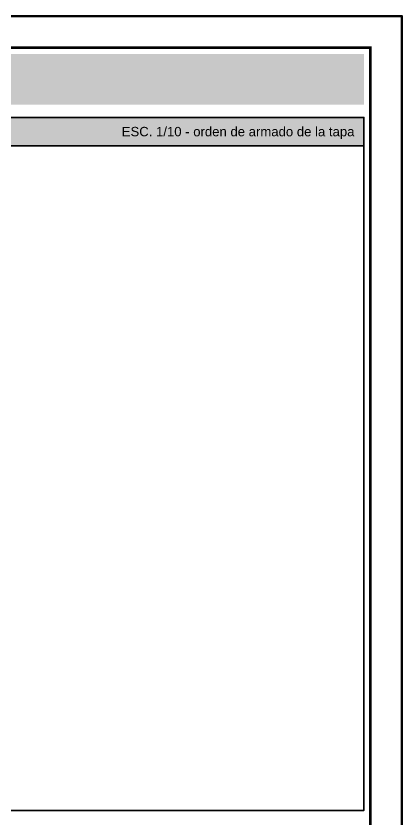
# Model space of a CAD drawing. Header units: metres. Extents: x 0 to 8.41, y 0 to 5.94.
# Drawn here: x 7.19 to 8.41, y 3.4 to 5.94 of the extents above; entities that cross this region are included whole.
import ezdxf
from ezdxf.enums import TextEntityAlignment as Align

# ---------------------------------------------------------------- set-up
doc = ezdxf.new("R2010")
doc.units = ezdxf.units.M
doc.header["$LTSCALE"] = 0.25
doc.layers.add('MARCO', color=7, linetype='CONTINUOUS', lineweight=50)
doc.layers.add('PANEL-FONDO', color=5, linetype='CONTINUOUS', lineweight=13)
doc.layers.add('PANEL', color=5, linetype='CONTINUOUS', lineweight=35, true_color=0x1f4e79)
doc.layers.add('TEXTOS', color=7, linetype='CONTINUOUS')
doc.styles.get("Standard").update_dxf_attribs({"font": 'arial.ttf'})

msp = doc.modelspace()

# ---------------------------------------------------------------- linework, layer by layer
at = {"layer": 'MARCO'}
msp.add_lwpolyline([(0, 0), (8.41, 0), (8.41, 5.94), (0, 5.94)], close=True, dxfattribs=at)
at = {"layer": 'MARCO', "const_width": 0.008}
msp.add_lwpolyline([(0.25, 0.1), (8.31, 0.1), (8.31, 5.84), (0.25, 5.84)], close=True, dxfattribs=at)
at = {"layer": 'PANEL'}
msp.add_line((4.3, 5.53), (8.29, 5.53), dxfattribs=at)
msp.add_lwpolyline([(4.3, 3.43), (8.29, 3.43), (8.29, 5.62), (4.3, 5.62)], close=True, dxfattribs=at)
at = {"layer": 'PANEL-FONDO', "true_color": 0x1f4e79}
msp.add_solid([(0.27, 5.66), (8.29, 5.66), (0.27, 5.82), (8.29, 5.82)], dxfattribs=at)
at = {"layer": 'PANEL-FONDO', "true_color": 0xebf1f8}
msp.add_solid([(4.3, 5.53), (8.29, 5.53), (4.3, 5.62), (8.29, 5.62)], dxfattribs=at)

# ---------------------------------------------------------------- texts
at = {"layer": 'TEXTOS'}
msp.add_text('ESC. 1/10 - orden de armado de la tapa', height=0.0297, dxfattribs=at).set_placement((8.26, 5.575), align=Align.MIDDLE_RIGHT)

doc.saveas('drawing.dxf')
